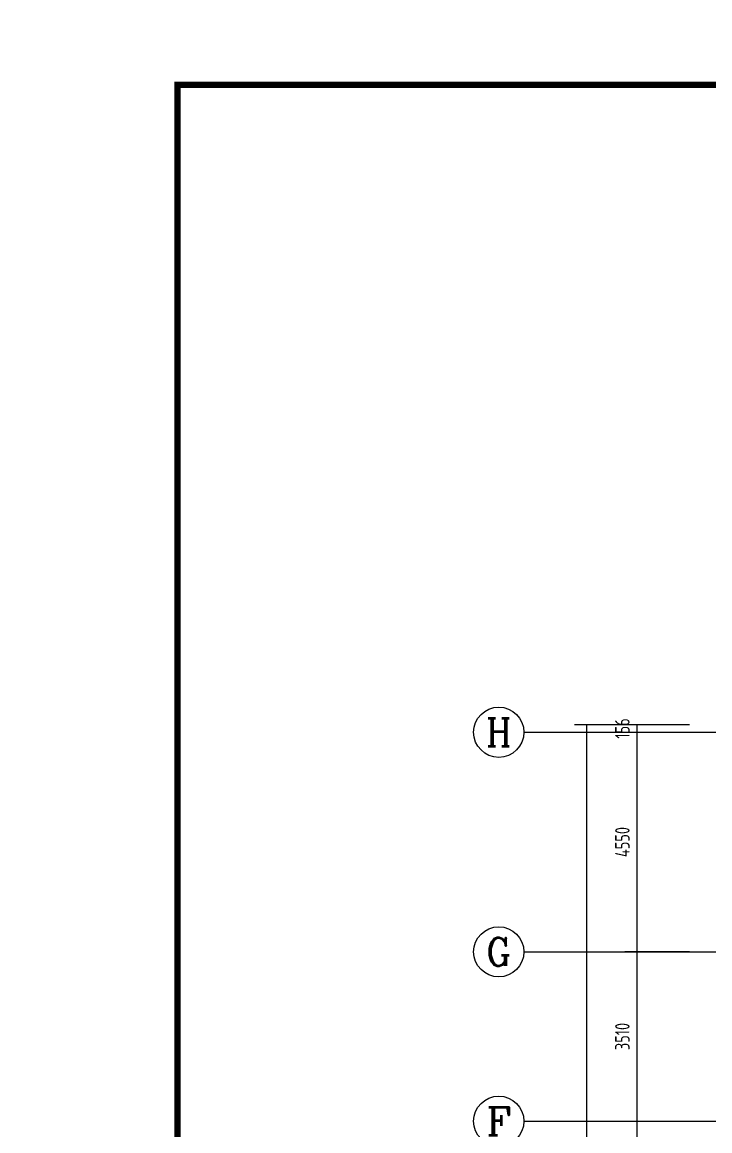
# Model space of a CAD drawing. Extents: x -726032 to 135930, y -151624 to 587044.
# Drawn here: x -399433 to -385190, y 477124 to 500099 of the extents above; entities that cross this region are included whole.
import ezdxf
from ezdxf.enums import TextEntityAlignment as Align

# ---------------------------------------------------------------- set-up
doc = ezdxf.new("R2010")
doc.units = 0
doc.header["$LTSCALE"] = 1000
doc.header["$MEASUREMENT"] = 0
doc.linetypes.add('DOTE', pattern=[2.42, 2, -0.2, 0.02, -0.2])
doc.layers.get('0').update_dxf_attribs({"linetype": 'CONTINUOUS'})
doc.layers.get('DEFPOINTS').update_dxf_attribs({"color": 1, "linetype": 'CONTINUOUS'})
for name, color, linetype in [('AXIS', 245, 'CONTINUOUS'), ('AXIS_TEXT', 7, 'CONTINUOUS'), ('DOTE', 8, 'DOTE'), ('PUB_TITLE', 1, 'CONTINUOUS')]:
    doc.layers.add(name, color=color, linetype=linetype)
doc.styles.add('COMPLEX', font='COMPLEX')
doc.styles.add('DIM_FONT', font='isocp.shx', dxfattribs={"width": 0.8})
doc.dimstyles.new('AXIS', dxfattribs={"dimtxt": 300, "dimasz": 1, "dimexe": 250, "dimexo": 300, "dimgap": 150, "dimtad": 1, "dimdec": 0, "dimzin": 0, "dimdsep": 46, "dimtxsty": 'DIM_FONT', "dimcen": 0.09, "dimse1": 1, "dimse2": 1, "dimclrt": 142, "dimadec": 0, "dimazin": 0, "dimtfac": 1, "dimtdec": 0, "dimtix": 1, "dimtmove": 2, "dimatfit": 3, "dimfxl": 1, "dimtolj": 1, "dimtzin": 0, "dimarcsym": 0})
doc.dimstyles.new('DIMA', dxfattribs={"dimtxt": 300, "dimasz": 1, "dimexe": 250, "dimexo": 300, "dimgap": 150, "dimtad": 1, "dimdec": 0, "dimzin": 0, "dimdsep": 46, "dimtxsty": 'DIM_FONT', "dimcen": 0.09, "dimse1": 1, "dimclrt": 142, "dimadec": 0, "dimazin": 0, "dimtfac": 1, "dimtdec": 0, "dimtix": 1, "dimtmove": 2, "dimatfit": 3, "dimfxl": 1, "dimtolj": 1, "dimtzin": 0, "dimarcsym": 0})
doc.dimstyles.new('DIMN', dxfattribs={"dimtxt": 300, "dimasz": 1, "dimexe": 250, "dimexo": 300, "dimgap": 150, "dimtad": 1, "dimdec": 0, "dimzin": 0, "dimdsep": 46, "dimtxsty": 'DIM_FONT', "dimcen": 0.09, "dimclrt": 142, "dimadec": 0, "dimazin": 0, "dimtfac": 1, "dimtdec": 0, "dimtix": 1, "dimtmove": 2, "dimatfit": 3, "dimfxl": 1, "dimtolj": 1, "dimtzin": 0, "dimarcsym": 0})

# ---------------------------------------------------------------- blocks, each defined once
blk = doc.blocks.new('_AXISO')
blk.add_circle((0, 0), 0.5)
at = {"layer": 'AXIS_TEXT', "style": 'COMPLEX', "width": 1.041667}
blk.add_attdef('A', text='', height=0.56, dxfattribs=at).set_placement((-0.25, -0.28), (0.25, -0.28), align=Align.FIT)
blk = doc.blocks.new('*D3186')
at = {"layer": 'AXIS', "color": 0, "lineweight": -2, "transparency": 16777216}
blk.add_line((-386701, 480833), (-386701, 477325), dxfattribs=at)
at = {"layer": 'AXIS', "color": 0, "transparency": 16777216}
for points in [[(-386701, 480833), (-386701, 480833), (-386701, 480834)], [(-386701, 477325), (-386701, 477325), (-386701, 477324)]]:
    blk.add_solid(points, dxfattribs=at)
at = {"layer": 'DEFPOINTS', "color": 0, "transparency": 16777216}
for p in [(-385312, 480834), (-386701, 477324), (-385312, 477324)]:
    blk.add_point(p, dxfattribs=at)
at = {"layer": 'AXIS', "color": 142, "transparency": 16777216, "insert": (-387001, 479079), "char_height": 300, "attachment_point": 5, "rotation": 90, "style": 'DIM_FONT'}
blk.add_mtext('\\A1;3510', dxfattribs=at)
blk = doc.blocks.new('*D535')
at = {"layer": 'AXIS', "color": 0, "lineweight": -2, "transparency": 16777216}
for p, q in [((-385612, 485540), (-387991, 485540)), ((-387741, 485539), (-387741, 460945)), ((-385612, 460944), (-387991, 460944))]:
    blk.add_line(p, q, dxfattribs=at)
at = {"layer": 'AXIS', "color": 0, "transparency": 16777216}
for points in [[(-387741, 485539), (-387741, 485539), (-387741, 485540)], [(-387741, 460945), (-387741, 460945), (-387741, 460944)]]:
    blk.add_solid(points, dxfattribs=at)
at = {"layer": 'DEFPOINTS', "color": 0, "transparency": 16777216}
for p in [(-385312, 485540), (-387741, 460944), (-385312, 460944)]:
    blk.add_point(p, dxfattribs=at)
at = {"layer": 'AXIS', "color": 142, "transparency": 16777216, "insert": (-388041, 473242), "char_height": 300, "attachment_point": 5, "rotation": 90, "style": 'DIM_FONT'}
blk.add_mtext('\\A1;24596', dxfattribs=at)
blk = doc.blocks.new('*D3193')
at = {"layer": 'AXIS', "color": 0, "lineweight": -2, "transparency": 16777216}
blk.add_line((-386701, 477323), (-386701, 474985), dxfattribs=at)
at = {"layer": 'AXIS', "color": 0, "transparency": 16777216}
for points in [[(-386701, 477323), (-386701, 477323), (-386701, 477324)], [(-386701, 474985), (-386701, 474985), (-386701, 474984)]]:
    blk.add_solid(points, dxfattribs=at)
at = {"layer": 'DEFPOINTS', "color": 0, "transparency": 16777216}
for p in [(-385312, 477324), (-386701, 474984), (-385312, 474984)]:
    blk.add_point(p, dxfattribs=at)
at = {"layer": 'AXIS', "color": 142, "transparency": 16777216, "insert": (-387001, 476154), "char_height": 300, "attachment_point": 5, "rotation": 90, "style": 'DIM_FONT'}
blk.add_mtext('\\A1;2340', dxfattribs=at)
blk = doc.blocks.new('*D3194')
at = {"layer": 'AXIS', "color": 0, "lineweight": -2, "transparency": 16777216}
for p, q in [((-386701, 485541), (-386701, 485542)), ((-386701, 485540), (-386701, 485384)), ((-386701, 485383), (-386701, 485382))]:
    blk.add_line(p, q, dxfattribs=at)
at = {"layer": 'AXIS', "color": 0, "transparency": 16777216}
for points in [[(-386701, 485541), (-386701, 485541), (-386701, 485540)], [(-386701, 485383), (-386701, 485383), (-386701, 485384)]]:
    blk.add_solid(points, dxfattribs=at)
at = {"layer": 'DEFPOINTS', "color": 0, "transparency": 16777216}
for p in [(-385312, 485540), (-386701, 485384), (-385312, 485384)]:
    blk.add_point(p, dxfattribs=at)
at = {"layer": 'AXIS', "color": 142, "transparency": 16777216, "insert": (-387001, 485462), "char_height": 300, "attachment_point": 5, "rotation": 90, "style": 'DIM_FONT'}
blk.add_mtext('\\A1;156', dxfattribs=at)
blk = doc.blocks.new('*D1765')
at = {"layer": 'AXIS', "color": 0, "lineweight": -2, "transparency": 16777216}
for p, q in [((-386701, 485383), (-386701, 480835)), ((-385612, 480834), (-386951, 480834))]:
    blk.add_line(p, q, dxfattribs=at)
at = {"layer": 'AXIS', "color": 0, "transparency": 16777216}
for points in [[(-386701, 485383), (-386701, 485383), (-386701, 485384)], [(-386701, 480835), (-386701, 480835), (-386701, 480834)]]:
    blk.add_solid(points, dxfattribs=at)
at = {"layer": 'DEFPOINTS', "color": 0, "transparency": 16777216}
for p in [(-385312, 485384), (-386701, 480834), (-385312, 480834)]:
    blk.add_point(p, dxfattribs=at)
at = {"layer": 'AXIS', "color": 142, "transparency": 16777216, "insert": (-387001, 483109), "char_height": 300, "attachment_point": 5, "rotation": 90, "style": 'DIM_FONT'}
blk.add_mtext('\\A1;4550', dxfattribs=at)

msp = doc.modelspace()

# ---------------------------------------------------------------- linework, layer by layer
at = {"layer": 'AXIS'}
for p, q in [((-389041.2, 485384), (-385312.2, 485384)), ((-389041.2, 480834), (-385312.2, 480834)), ((-389041.2, 477324), (-385312.2, 477324))]:
    msp.add_line(p, q, dxfattribs=at)
at = {"layer": 'DOTE'}
for p, q in [((-385312.2, 485384), (-315680.4, 485384)), ((-385364.2, 480834), (-315680.4, 480834)), ((-385312.2, 477324), (-315680.4, 477324))]:
    msp.add_line(p, q, dxfattribs=at)
at = {"layer": 'PUB_TITLE'}
for points, const_width in [([(-495405.4, 445498.4), (-398815.4, 445498.4), (-398815.4, 500098.4), (-495405.4, 500098.4)], 0.234), ([(-398815.4, 445498.4), (-302225.4, 445498.4), (-302225.4, 500098.4), (-398815.4, 500098.4)], 0.234), ([(-396215.4, 446798.4), (-303525.4, 446798.4), (-303525.4, 498798.4), (-396215.4, 498798.4)], 130)]:
    msp.add_lwpolyline(points, close=True, dxfattribs=dict(at, const_width=const_width))

# ---------------------------------------------------------------- block references
at = {"layer": 'AXIS'}
ref = msp.add_blockref('_AXISO', (-389561.2, 485384), dxfattribs=dict(at, xscale=1040, yscale=1040, zscale=1040))
ref.add_attrib('A', 'H', dxfattribs={"layer": 'AXIS_TEXT', "height": 582.4, "style": 'COMPLEX', "width": 0.9375}).set_placement((-389821.2, 485092.8), (-389301.2, 485092.8), align=Align.FIT)
at = {"layer": 'AXIS', "xscale": 1040, "yscale": 1040, "zscale": 1040}
msp.add_blockref('_AXISO', (-389561.2, 480834), dxfattribs=at).add_auto_attribs({'A': 'G'})
at = {"layer": 'AXIS'}
ref = msp.add_blockref('_AXISO', (-389561.2, 477324), dxfattribs=dict(at, xscale=1040, yscale=1040, zscale=1040))
ref.add_attrib('A', 'F', dxfattribs={"layer": 'AXIS_TEXT', "height": 582.4, "style": 'COMPLEX', "width": 1.171875}).set_placement((-389821.2, 477032.8), (-389301.2, 477032.8), align=Align.FIT)

# ---------------------------------------------------------------- dimensions: what is measured, and where the dimension line sits
for p1, p2, distance, dimstyle, picture, middle in [((-385312.2, 485540), (-385312.2, 485384), -1389, 'AXIS', '*D3194', (-387001.2, 485462)), ((-385312.2, 485540), (-385312.2, 460943.8), -2429, 'DIMN', '*D535', (-388041.2, 473241.9)), ((-385312.2, 485384), (-385312.2, 480834), -1389, 'DIMA', '*D1765', (-387001.2, 483109))]:
    dim = msp.add_aligned_dim(p1=p1, p2=p2, distance=distance, dimstyle=dimstyle, dxfattribs=at)
    dim.commit()
    dim.dimension.update_dxf_attribs({"geometry": picture, "text_midpoint": middle})
for base, p1, p2, picture, middle in [((-386701.2, 477324), (-385312.2, 480834), (-385312.2, 477324), '*D3186', (-387001.2, 479079)), ((-386701.2, 474984), (-385312.2, 477324), (-385312.2, 474984), '*D3193', (-387001.2, 476154))]:
    dim = msp.add_linear_dim(base=base, p1=p1, p2=p2, angle=90, dimstyle='AXIS', dxfattribs=at)
    dim.commit()
    dim.dimension.update_dxf_attribs({"geometry": picture, "text_midpoint": middle})

doc.saveas('drawing.dxf')
